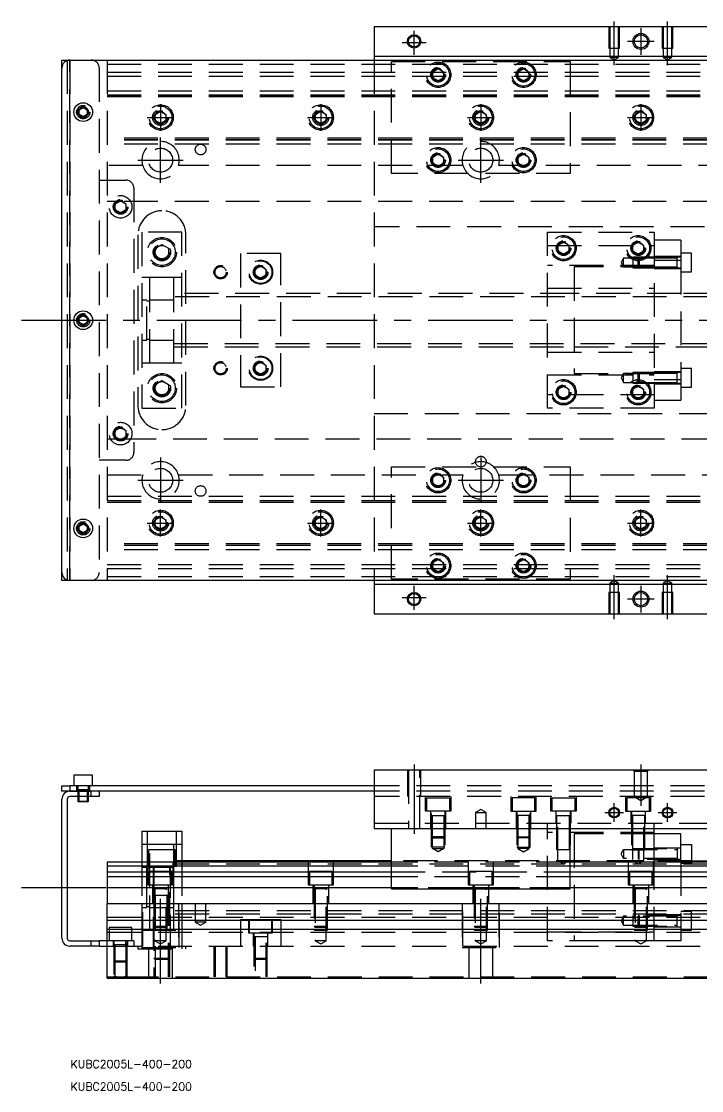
# Model space of a CAD drawing. Extents: x -15 to 642, y -289 to 112.
# Drawn here: x -15.2 to 239.7, y -288.7 to 112 of the extents above; entities that cross this region are included whole.
import ezdxf

# ---------------------------------------------------------------- set-up
doc = ezdxf.new("R2010")
doc.units = 0
doc.linetypes.add('CENTER', pattern=[50.8, 31.75, -6.35, 6.35, -6.35])
doc.linetypes.add('DASHED', pattern=[19.05, 12.7, -6.35])
doc.layers.get('0').update_dxf_attribs({"linetype": 'CONTINUOUS'})
doc.layers.add('CENTER', color=1, linetype='CENTER')
doc.styles.get("Standard").update_dxf_attribs({"font": 'txt.shx', "height": 3, "bigfont": 'bigfont.shx'})

# ---------------------------------------------------------------- blocks, each defined once
blk = doc.blocks.new('*U2')
at = {"color": 7, "linetype": 'CONTINUOUS'}
blk.add_text('KUBC2005L-400-200', height=3, dxfattribs=at).set_placement((3.26, -280.26))
blk = doc.blocks.new('*U3')
at = {"color": 7, "linetype": 'CONTINUOUS'}
blk.add_text('KUBC2005L-400-200', height=3, dxfattribs=at).set_placement((3.26, -288.73))

msp = doc.modelspace()

# ---------------------------------------------------------------- linework, layer by layer
at = {"color": 7, "linetype": 'CONTINUOUS'}
for p, q in [((317, 110), (117, 110)), ((117, 110), (117, 99)), ((0, 94.5), (0, 97.5)), ((0, 97.5), (3, 97.5)), ((3, 97.5), (431, 97.5)), ((117, 99), (317, 99)), ((117, 99), (117, 97.5)), ((0, -94.5), (0, 94.5)), ((6.5, 78.866026), (8, 79.73205)), ((6.5, 77.133974), (6.5, 78.866026)), ((8, 76.26795), (6.5, 77.133974)), ((8, 79.73205), (9.5, 78.866026)), ((9.5, 77.133974), (8, 76.26795)), ((9.5, 78.866026), (9.5, 77.133974)), ((6.5, 0.866026), (8, 1.73205)), ((6.5, -0.866026), (6.5, 0.866026)), ((8, 1.73205), (9.5, 0.866026)), ((9.5, 0.866026), (9.5, -0.866026)), ((8, -1.73205), (6.5, -0.866026)), ((9.5, -0.866026), (8, -1.73205)), ((6.5, -77.133974), (8, -76.26795)), ((6.5, -78.866026), (6.5, -77.133974)), ((8, -79.73205), (6.5, -78.866026)), ((8, -76.26795), (9.5, -77.133974)), ((9.5, -78.866026), (8, -79.73205)), ((9.5, -77.133974), (9.5, -78.866026)), ((0, -97.5), (0, -94.5)), ((3, -97.5), (0, -97.5)), ((431, -97.5), (3, -97.5)), ((117, -97.5), (117, -99)), ((317, -99), (117, -99)), ((117, -99), (117, -110)), ((117, -110), (317, -110)), ((11.5, -170.55), (4.5, -170.55)), ((4.5, -170.55), (4.5, -174.55)), ((11.5, -174.55), (11.5, -170.55)), ((117, -168.55), (117, -190.55)), ((117, -168.55), (317, -168.55)), ((0, -176.55), (0, -174.55)), ((0, -174.55), (3, -174.55)), ((3, -174.55), (3, -176.55)), ((117, -174.55), (3, -174.55)), ((3, -176.55), (0, -176.55)), ((0, -231.55), (0, -179.55)), ((2, -179.55), (2, -231.55)), ((11, -176.55), (3, -176.55)), ((3, -176.55), (11, -176.55)), ((11, -178.55), (3, -178.55)), ((6, -178.55), (6, -180.2)), ((6, -180.2), (10, -180.2)), ((6, -180.2), (6.35, -180.55)), ((6.35, -178.55), (6.35, -180.55)), ((9.65, -180.55), (9.65, -178.55)), ((9.65, -180.55), (10, -180.2)), ((10, -180.2), (10, -178.55)), ((117, -176.55), (11, -176.55)), ((11, -178.55), (11, -176.55)), ((14, -178.55), (11, -178.55)), ((14, -176.55), (14, -178.55)), ((9.65, -180.55), (6.35, -180.55)), ((30, -191.55), (45, -191.55)), ((30, -191.55), (30, -203.05)), ((45, -191.55), (45, -203.05)), ((117, -190.55), (317, -190.55)), ((123.5, -213.05), (123.5, -190.55)), ((190.5, -213.05), (190.5, -190.55)), ((222, -203.05), (222, -190.55)), ((232, -192.55), (222, -192.55)), ((222, -203.05), (222, -192.55)), ((232, -203.05), (232, -192.55)), ((232, -196.55), (236, -196.55)), ((236, -196.55), (236, -203.05)), ((123.5, -203.05), (17, -203.05)), ((17, -203.05), (17, -204.589608)), ((123.5, -202.55), (45, -202.55)), ((243.5, -203.05), (190.5, -203.05)), ((236, -202.55), (243.5, -202.55)), ((123.5, -204.589608), (17, -204.589608)), ((17, -204.589608), (17, -206.710392)), ((17, -206.710392), (123.5, -206.710392)), ((17, -206.710392), (17, -208.620532)), ((243.5, -204.589608), (190.5, -204.589608)), ((190.5, -206.710392), (243.5, -206.710392)), ((123.5, -208.620532), (17, -208.620532)), ((17, -208.620532), (17, -212.731934)), ((243.5, -208.620532), (190.5, -208.620532)), ((17, -212.731934), (17, -218.55)), ((123.5, -212.731934), (17, -212.731934)), ((123.5, -213.05), (190.5, -213.05)), ((243.5, -212.731934), (190.5, -212.731934)), ((17, -224.85), (17, -218.55)), ((17, -218.55), (417, -218.55)), ((17, -224.85), (417, -224.85)), ((17, -228.25), (17, -224.85)), ((17, -246.55), (17, -228.25)), ((17, -228.25), (417, -228.25)), ((3, -232.55), (11, -232.55)), ((11, -234.55), (3, -234.55)), ((11, -234.55), (11, -232.55)), ((11, -232.55), (14, -232.55)), ((14, -234.55), (11, -234.55)), ((14, -232.55), (14, -234.55)), ((17, -232.55), (14, -232.55)), ((14, -234.55), (17, -234.55)), ((17, -246.55), (417, -246.55))]:
    msp.add_line(p, q, dxfattribs=at)
at = {"color": 3, "linetype": 'DASHED'}
for p, q in [((205.000006, 110), (205.000006, 102)), ((205.35, 110), (205.35, 102)), ((208.65, 102), (208.65, 110)), ((208.999994, 102), (208.999994, 110)), ((225.000006, 110), (225.000006, 102)), ((225.35, 110), (225.35, 102)), ((228.65, 102), (228.65, 110)), ((228.999994, 102), (228.999994, 110)), ((205.000006, 102), (208.999994, 102)), ((205.35, 102), (205.35, 98.5)), ((208.65, 98.5), (208.65, 102)), ((225.000006, 102), (228.999994, 102)), ((225.35, 102), (225.35, 98.5)), ((228.65, 98.5), (228.65, 102)), ((2, 97.5), (2, -97.5)), ((3, 97.5), (3, -97.5)), ((3, -97.5), (3, 97.5)), ((3, -97.5), (3, 97.5)), ((3, 97.5), (3, -97.5)), ((17, 97.5), (17, -97.5)), ((117, 97.5), (117, -97.5)), ((123.5, 97), (190.5, 97)), ((123.5, 55), (123.5, 97)), ((190.5, 97), (190.5, 55)), ((208.65, 98.5), (205.35, 98.5)), ((205.35, 98.5), (207, 97.547372)), ((207, 97.547372), (208.65, 98.5)), ((228.65, 98.5), (225.35, 98.5)), ((225.35, 98.5), (227, 97.547372)), ((227, 97.547372), (228.65, 98.5)), ((14, 94.5), (14, -94.5)), ((17, 96), (417, 96)), ((17, 93), (417, 93)), ((139, 93.1547), (141, 94.309402)), ((139, 90.8453), (139, 93.1547)), ((141, 94.309402), (143, 93.1547)), ((143, 93.1547), (143, 90.8453)), ((143.483582, 92.286038), (143.5, 92)), ((171, 93.1547), (173, 94.309402)), ((171, 90.8453), (171, 93.1547)), ((173, 94.309402), (175, 93.1547)), ((175, 93.1547), (175, 90.8453)), ((175.483582, 92.286038), (175.5, 92)), ((17, 91.5), (417, 91.5)), ((141, 89.690598), (139, 90.8453)), ((143, 90.8453), (141, 89.690598)), ((173, 89.690598), (171, 90.8453)), ((175, 90.8453), (173, 89.690598)), ((17, 86), (417, 86)), ((17, 84.460392), (417, 84.460392)), ((17, 84.403994), (417, 84.403994)), ((17, 83.8), (417, 83.8)), ((9.973226, 78.326156), (10, 78)), ((34.5, 76), (34.534018, 76.411016)), ((35, 77.1547), (37, 78.309402)), ((35, 74.8453), (35, 77.1547)), ((37, 78.309402), (39, 77.1547)), ((39, 77.1547), (39, 74.8453)), ((94.5, 76), (94.534018, 76.411016)), ((95, 77.1547), (97, 78.309402)), ((95, 74.8453), (95, 77.1547)), ((97, 78.309402), (99, 77.1547)), ((99, 77.1547), (99, 74.8453)), ((155, 77.1547), (157, 78.309402)), ((155, 74.8453), (155, 77.1547)), ((157, 78.309402), (159, 77.1547)), ((159, 77.1547), (159, 74.8453)), ((159.483582, 76.286038), (159.5, 76)), ((214.5, 76), (214.534018, 76.411016)), ((215, 77.1547), (217, 78.309402)), ((215, 74.8453), (215, 77.1547)), ((217, 78.309402), (219, 77.1547)), ((219, 77.1547), (219, 74.8453)), ((37, 73.690598), (35, 74.8453)), ((39, 74.8453), (37, 73.690598)), ((97, 73.690598), (95, 74.8453)), ((99, 74.8453), (97, 73.690598)), ((157, 73.690598), (155, 74.8453)), ((159, 74.8453), (157, 73.690598)), ((217, 73.690598), (215, 74.8453)), ((219, 74.8453), (217, 73.690598)), ((417, 68.2), (17, 68.2)), ((417, 67.596006), (17, 67.596006)), ((417, 67.539608), (17, 67.539608)), ((417, 66), (17, 66)), ((139, 61.1547), (141, 62.309402)), ((139, 58.8453), (139, 61.1547)), ((141, 62.309402), (143, 61.1547)), ((143, 61.1547), (143, 58.8453)), ((143.483582, 60.286038), (143.5, 60)), ((171, 61.1547), (173, 62.309402)), ((171, 58.8453), (171, 61.1547)), ((173, 62.309402), (175, 61.1547)), ((175, 61.1547), (175, 58.8453)), ((175.483582, 60.286038), (175.5, 60)), ((30.291796, 58), (17, 58)), ((150.291796, 58), (43.708204, 58)), ((141, 57.690598), (139, 58.8453)), ((143, 58.8453), (141, 57.690598)), ((270.291796, 58), (163.708204, 58)), ((173, 57.690598), (171, 58.8453)), ((175, 58.8453), (173, 57.690598)), ((14, 52.5), (24, 52.5)), ((190.5, 55), (123.5, 55)), ((27, 49.5), (27, -49.5)), ((21.359688, 44.5), (17, 44.5)), ((20, 43.6547), (22, 44.809402)), ((22, 44.809402), (24, 43.6547)), ((417, 44.5), (22.640312, 44.5)), ((19.5, 42.5), (19.534018, 42.911016)), ((20, 41.3453), (20, 43.6547)), ((22, 40.190598), (20, 41.3453)), ((24, 41.3453), (22, 40.190598)), ((24, 43.6547), (24, 41.3453)), ((45, 33), (30, 33)), ((30, 33), (30, -33)), ((45, -33), (45, 33)), ((317, 35), (117, 35)), ((182, 33), (222, 33)), ((182, -33), (182, 33)), ((222, 33), (222, -33)), ((28.5, 32), (28.5, -32)), ((35, 26.943376), (37.5, 28.386752)), ((37.5, 28.386752), (40, 26.943376)), ((46.5, -32), (46.5, 32)), ((186, 28.1547), (188, 29.309402)), ((186, 25.8453), (186, 28.1547)), ((188, 29.309402), (190, 28.1547)), ((190, 28.1547), (190, 25.8453)), ((214, 28.1547), (216, 29.309402)), ((214, 25.8453), (214, 28.1547)), ((216, 29.309402), (218, 28.1547)), ((218, 28.1547), (218, 25.8453)), ((232, 30), (222, 30)), ((232, 30), (232, 22.36068)), ((34.5, 25.5), (34.520026, 25.846056)), ((35, 24.056624), (35, 26.943376)), ((37.5, 22.613248), (35, 24.056624)), ((40, 24.056624), (37.5, 22.613248)), ((40, 26.943376), (40, 24.056624)), ((67, 25), (67, -25)), ((82, 25), (67, 25)), ((82, -25), (82, 25)), ((182, 28), (222, 28)), ((188, 24.690598), (186, 25.8453)), ((190, 25.8453), (188, 24.690598)), ((190.483582, 27.286038), (190.5, 27)), ((216, 24.690598), (214, 25.8453)), ((218, 25.8453), (216, 24.690598)), ((218.483582, 27.286038), (218.5, 27)), ((236, 25.150636), (232, 25.150636)), ((236, 18.150636), (236, 25.150636)), ((72.5, 19.1547), (74.5, 20.309402)), ((74.5, 20.309402), (76.5, 19.1547)), ((222, 20.5), (182, 20.5)), ((210.5, 23.300636), (209.547372, 21.650636)), ((209.547372, 21.650636), (210.5, 20.000636)), ((210.5, 20.000636), (210.5, 23.300636)), ((214, 23.300636), (210.5, 23.300636)), ((214, 23.65063), (214, 19.65064)), ((216.35, 23.65063), (214, 23.65063)), ((216, 23.300636), (214, 23.300636)), ((216.35, 23.650636), (216, 23.300636)), ((216, 20.000636), (216, 23.300636)), ((222, 23.300636), (216, 23.300636)), ((222, 23.300636), (216, 23.300636)), ((216.35, 23.650636), (216.35, 19.650636)), ((222, 23.650632), (216.35, 23.650636)), ((222, 23.65063), (216.35, 23.65063)), ((232, 23.900636), (222, 23.900636)), ((230.605, 23.650636), (222, 23.650632)), ((230.6, 23.300636), (222, 23.300636)), ((232, 22.36068), (222, 22.36068)), ((232, 23.650636), (230.595, 23.650636)), ((230.6, 19.65063), (230.6, 23.65064)), ((230.6, 23.300636), (230.6, 23.65064)), ((230.6, 23.434174), (230.6, 23.650636)), ((230.6, 23.650636), (230.6, 23.433968)), ((232, 22.36068), (232, -22.36068)), ((72.5, 16.8453), (72.5, 19.1547)), ((74.5, 15.690598), (72.5, 16.8453)), ((76.5, 16.8453), (74.5, 15.690598)), ((76.5, 19.1547), (76.5, 16.8453)), ((76.983582, 18.286038), (77, 18)), ((192, 20), (192, -20)), ((222, 20), (192, 20)), ((210.5, 20.000636), (214, 20.000636)), ((214, 20.000636), (216, 20.000636)), ((214, 19.65064), (216.35, 19.65064)), ((216, 20.000636), (222, 20.000636)), ((216, 20.000636), (216.35, 19.650636)), ((216, 20.000636), (222, 20.000636)), ((216.35, 19.65064), (222, 19.65064)), ((216.35, 19.650636), (222, 19.650638)), ((222, 20.000636), (230.6, 20.000636)), ((222, 19.650638), (230.605, 19.650636)), ((222, 19.400636), (232, 19.400636)), ((230.595, 19.650636), (232, 19.650636)), ((230.6, 19.65063), (230.6, 20.000636)), ((230.6, 19.867344), (230.6, 19.650636)), ((230.6, 19.650636), (230.6, 19.867096)), ((232, 18.150636), (236, 18.150636)), ((33, 16), (30, 16)), ((33, -16), (33, 16)), ((42, 16), (33, 16)), ((42, 16), (33, 16)), ((42, -16), (42, 16)), ((45, 16), (42, 16)), ((192, 10), (42, 10)), ((360, 8.75), (42, 8.75)), ((182, 12), (222, 12)), ((232, 10), (192, 10)), ((232, 10), (192, 10)), ((232, 9.999994), (192, 9.999994)), ((360.005, 10), (232, 10)), ((31.85, 7.5), (30, 7.5)), ((31.85, -7.5), (31.85, 7.5)), ((33, 7.15), (31.85, 7.15)), ((42, 7.5), (33, 7.5)), ((42, 7.5), (33, 7.5)), ((6, 0), (6.023172, 0.30356)), ((30, -7.5), (31.85, -7.5)), ((31.85, -7.15), (33, -7.15)), ((33, -7.5), (42, -7.5)), ((33, -7.5), (42, -7.5)), ((42, -8.75), (360, -8.75)), ((42, -10), (192, -10)), ((182, -12), (222, -12)), ((192, -9.999994), (232, -9.999994)), ((192, -10), (232, -10)), ((192, -10), (232, -10)), ((232, -10), (360.005, -10)), ((30, -16), (33, -16)), ((33, -16), (42, -16)), ((33, -16), (42, -16)), ((42, -16), (45, -16)), ((72.5, -16.8453), (74.5, -15.690598)), ((74.5, -15.690598), (76.5, -16.8453)), ((72, -18), (72.012884, -17.746512)), ((72.5, -19.1547), (72.5, -16.8453)), ((74.5, -20.309402), (72.5, -19.1547)), ((76.5, -19.1547), (74.5, -20.309402)), ((76.5, -16.8453), (76.5, -19.1547)), ((192, -20), (222, -20)), ((210.5, -20.000636), (209.547372, -21.650636)), ((210.5, -23.300636), (210.5, -20.000636)), ((214, -20.000636), (210.5, -20.000636)), ((214, -19.65064), (214, -23.65063)), ((216.35, -19.65064), (214, -19.65064)), ((216, -20.000636), (214, -20.000636)), ((216.35, -19.650636), (216, -20.000636)), ((216, -23.300636), (216, -20.000636)), ((222, -20.000636), (216, -20.000636)), ((222, -20.000636), (216, -20.000636)), ((216.35, -19.650636), (216.35, -23.650636)), ((222, -19.650638), (216.35, -19.650636)), ((222, -19.65064), (216.35, -19.65064)), ((232, -19.400636), (222, -19.400636)), ((230.605, -19.650636), (222, -19.650638)), ((230.6, -20.000636), (222, -20.000636)), ((232, -19.650636), (230.595, -19.650636)), ((230.6, -23.65064), (230.6, -19.65063)), ((230.6, -20.000636), (230.6, -19.65063)), ((230.6, -19.867096), (230.6, -19.650636)), ((230.6, -19.650636), (230.6, -19.867302)), ((236, -18.150636), (232, -18.150636)), ((236, -25.150636), (236, -18.150636)), ((35, -24.056624), (37.5, -22.613248)), ((37.5, -22.613248), (40, -24.056624)), ((182, -20.5), (222, -20.5)), ((209.547372, -21.650636), (210.5, -23.300636)), ((210.5, -23.300636), (214, -23.300636)), ((214, -23.300636), (216, -23.300636)), ((214, -23.65063), (216.35, -23.65063)), ((216, -23.300636), (222, -23.300636)), ((216, -23.300636), (216.35, -23.650636)), ((216, -23.300636), (222, -23.300636)), ((216.35, -23.65063), (222, -23.65063)), ((216.35, -23.650636), (222, -23.650632)), ((232, -22.36068), (222, -22.36068)), ((222, -23.300636), (230.6, -23.300636)), ((222, -23.650632), (230.605, -23.650636)), ((222, -23.900636), (232, -23.900636)), ((230.595, -23.650636), (232, -23.650636)), ((230.6, -23.65064), (230.6, -23.300636)), ((230.6, -23.433926), (230.6, -23.650636)), ((230.6, -23.650636), (230.6, -23.434174)), ((232, -22.36068), (232, -30)), ((34.5, -25.5), (34.520026, -25.153944)), ((35, -26.943376), (35, -24.056624)), ((37.5, -28.386752), (35, -26.943376)), ((40, -26.943376), (37.5, -28.386752)), ((40, -24.056624), (40, -26.943376)), ((67, -25), (82, -25)), ((222, -28), (182, -28)), ((185.5, -27), (185.518502, -26.696412)), ((186, -25.8453), (188, -24.690598)), ((186, -28.1547), (186, -25.8453)), ((188, -24.690598), (190, -25.8453)), ((190, -25.8453), (190, -28.1547)), ((214, -25.8453), (216, -24.690598)), ((214, -28.1547), (214, -25.8453)), ((216, -24.690598), (218, -25.8453)), ((218, -25.8453), (218, -28.1547)), ((218.483582, -26.713962), (218.5, -27)), ((232, -25.150636), (236, -25.150636)), ((188, -29.309402), (186, -28.1547)), ((190, -28.1547), (188, -29.309402)), ((216, -29.309402), (214, -28.1547)), ((218, -28.1547), (216, -29.309402)), ((222, -30), (232, -30)), ((30, -33), (45, -33)), ((117, -35), (317, -35)), ((222, -33), (182, -33)), ((19.5, -42.5), (19.534018, -42.088984)), ((20, -41.3453), (22, -40.190598)), ((20, -43.6547), (20, -41.3453)), ((22, -44.809402), (20, -43.6547)), ((22, -40.190598), (24, -41.3453)), ((24, -43.6547), (22, -44.809402)), ((24, -41.3453), (24, -43.6547)), ((17, -44.5), (21.359688, -44.5)), ((22.640312, -44.5), (417, -44.5)), ((24, -52.5), (14, -52.5)), ((123.5, -55), (190.5, -55)), ((123.5, -97), (123.5, -55)), ((190.5, -55), (190.5, -97)), ((17, -58), (30.291796, -58)), ((43.708204, -58), (150.291796, -58)), ((138.5, -60), (138.512884, -59.746512)), ((139, -58.8453), (141, -57.690598)), ((139, -61.1547), (139, -58.8453)), ((141, -57.690598), (143, -58.8453)), ((143, -58.8453), (143, -61.1547)), ((163.708204, -58), (270.291796, -58)), ((171, -58.8453), (173, -57.690598)), ((171, -61.1547), (171, -58.8453)), ((173, -57.690598), (175, -58.8453)), ((175, -58.8453), (175, -61.1547)), ((175.483582, -59.713962), (175.5, -60)), ((141, -62.309402), (139, -61.1547)), ((143, -61.1547), (141, -62.309402)), ((173, -62.309402), (171, -61.1547)), ((175, -61.1547), (173, -62.309402)), ((17, -66), (417, -66)), ((17, -67.539608), (417, -67.539608)), ((17, -67.596006), (417, -67.596006)), ((17, -68.2), (417, -68.2)), ((35, -74.8453), (37, -73.690598)), ((35, -77.1547), (35, -74.8453)), ((37, -73.690598), (39, -74.8453)), ((39, -74.8453), (39, -77.1547)), ((39.483582, -75.713962), (39.5, -76)), ((95, -74.8453), (97, -73.690598)), ((95, -77.1547), (95, -74.8453)), ((97, -73.690598), (99, -74.8453)), ((99, -74.8453), (99, -77.1547)), ((99.483582, -75.713962), (99.5, -76)), ((154.5, -76), (154.534018, -75.588984)), ((155, -74.8453), (157, -73.690598)), ((155, -77.1547), (155, -74.8453)), ((157, -73.690598), (159, -74.8453)), ((159, -74.8453), (159, -77.1547)), ((214.5, -76), (214.534018, -75.588984)), ((215, -74.8453), (217, -73.690598)), ((215, -77.1547), (215, -74.8453)), ((217, -73.690598), (219, -74.8453)), ((219, -74.8453), (219, -77.1547)), ((6, -78), (6.030168, -77.653934)), ((37, -78.309402), (35, -77.1547)), ((39, -77.1547), (37, -78.309402)), ((97, -78.309402), (95, -77.1547)), ((99, -77.1547), (97, -78.309402)), ((157, -78.309402), (155, -77.1547)), ((159, -77.1547), (157, -78.309402)), ((217, -78.309402), (215, -77.1547)), ((219, -77.1547), (217, -78.309402)), ((417, -83.8), (17, -83.8)), ((417, -84.403994), (17, -84.403994)), ((417, -84.460392), (17, -84.460392)), ((417, -86), (17, -86)), ((17, -91.5), (417, -91.5)), ((138.5, -92), (138.512884, -91.746512)), ((139, -90.8453), (141, -89.690598)), ((139, -93.1547), (139, -90.8453)), ((141, -89.690598), (143, -90.8453)), ((143, -90.8453), (143, -93.1547)), ((171, -90.8453), (173, -89.690598)), ((171, -93.1547), (171, -90.8453)), ((173, -89.690598), (175, -90.8453)), ((175, -90.8453), (175, -93.1547)), ((175.483582, -91.713962), (175.5, -92)), ((17, -93), (417, -93)), ((17, -96), (417, -96)), ((141, -94.309402), (139, -93.1547)), ((143, -93.1547), (141, -94.309402)), ((173, -94.309402), (171, -93.1547)), ((175, -93.1547), (173, -94.309402)), ((190.5, -97), (123.5, -97)), ((207, -97.547372), (205.35, -98.5)), ((205.35, -98.5), (208.65, -98.5)), ((205.35, -98.5), (205.35, -102)), ((208.65, -98.5), (207, -97.547372)), ((208.65, -102), (208.65, -98.5)), ((227, -97.547372), (225.35, -98.5)), ((225.35, -98.5), (228.65, -98.5)), ((225.35, -98.5), (225.35, -102)), ((228.65, -98.5), (227, -97.547372)), ((228.65, -102), (228.65, -98.5)), ((208.999994, -102), (205.000006, -102)), ((205.000006, -102), (205.000006, -110)), ((205.35, -102), (205.35, -110)), ((208.65, -110), (208.65, -102)), ((208.999994, -110), (208.999994, -102)), ((228.999994, -102), (225.000006, -102)), ((225.000006, -102), (225.000006, -110)), ((225.35, -102), (225.35, -110)), ((228.65, -110), (228.65, -102)), ((228.999994, -110), (228.999994, -102)), ((129.500006, -168.55), (129.500006, -178.55)), ((129.9, -168.55), (129.9, -190.55)), ((134.1, -190.55), (134.1, -168.55)), ((134.499994, -178.55), (134.499994, -168.55)), ((214.5, -169.05), (214, -168.55)), ((214.5, -169.05), (214.5, -178.55)), ((214.5, -169.05), (219.5, -169.05)), ((219.5, -169.05), (220, -168.55)), ((219.5, -178.55), (219.5, -169.05)), ((5.5, -174.55), (5.5, -176.55)), ((10.000006, -175.95), (5.999994, -175.95)), ((6, -174.55), (6, -178.55)), ((6.35, -175.95), (6.35, -178.55)), ((9.65, -178.55), (9.65, -175.95)), ((10, -178.55), (10, -174.55)), ((10.5, -176.55), (10.5, -174.55)), ((317, -174.55), (117, -174.55)), ((317, -176.55), (117, -176.55)), ((317, -178.55), (117, -178.55)), ((136.25, -184.05), (136.25, -178.55)), ((136.75, -179.05), (145.25, -179.05)), ((136.75, -184.05), (136.75, -179.05)), ((145.25, -179.05), (145.25, -184.05)), ((145.75, -178.55), (145.75, -184.05)), ((168.25, -178.55), (168.25, -184.05)), ((177.25, -179.05), (168.75, -179.05)), ((168.75, -179.05), (168.75, -184.05)), ((177.25, -184.05), (177.25, -179.05)), ((177.75, -184.05), (177.75, -178.55)), ((183.25, -184.05), (183.25, -178.55)), ((183.75, -179.05), (192.25, -179.05)), ((183.75, -184.05), (183.75, -179.05)), ((192.25, -179.05), (192.25, -184.05)), ((192.75, -178.55), (192.75, -184.05)), ((211.25, -178.55), (211.25, -184.05)), ((220.25, -179.05), (211.75, -179.05)), ((211.75, -179.05), (211.75, -184.05)), ((219.5, -178.55), (214.5, -178.55)), ((214.5, -178.55), (217, -179.993376)), ((217, -179.993376), (219.5, -178.55)), ((220.25, -184.05), (220.25, -179.05)), ((220.75, -184.05), (220.75, -178.55)), ((145.75, -184.05), (136.25, -184.05)), ((138.25, -190.55), (138.25, -184.05)), ((138.500006, -197.55), (138.499992, -184.05)), ((143.500008, -184.05), (143.499994, -197.55)), ((143.75, -184.05), (143.75, -190.55)), ((157, -183.3953), (155, -184.55)), ((159, -184.55), (157, -183.3953)), ((168.25, -184.05), (177.75, -184.05)), ((170.25, -184.05), (170.25, -190.55)), ((170.499992, -184.05), (170.500006, -197.55)), ((175.499994, -197.55), (175.500008, -184.05)), ((175.75, -190.55), (175.75, -184.05)), ((192.75, -184.05), (183.25, -184.05)), ((185.25, -188.55), (185.25, -184.05)), ((185.500006, -198.55), (185.499994, -184.05)), ((190.500006, -184.05), (190.499994, -198.55)), ((190.75, -184.05), (190.75, -188.55)), ((211.25, -184.05), (220.75, -184.05)), ((213.25, -184.05), (213.25, -188.55)), ((213.499994, -184.05), (213.500006, -198.55)), ((218.499994, -198.55), (218.500006, -184.05)), ((218.75, -188.55), (218.75, -184.05)), ((138.499994, -185.65), (143.500006, -185.65)), ((138.9, -198.05), (138.9, -185.65)), ((143.1, -185.65), (143.1, -198.05)), ((155, -184.55), (157, -184.55)), ((155, -184.55), (155, -190.55)), ((157, -184.55), (159, -184.55)), ((159, -190.55), (159, -184.55)), ((175.500006, -185.65), (170.499994, -185.65)), ((170.9, -185.65), (170.9, -198.05)), ((175.1, -198.05), (175.1, -185.65)), ((185.499995, -185.65), (190.500005, -185.65)), ((185.9, -202.55), (185.9, -185.65)), ((190.1, -185.65), (190.1, -202.55)), ((218.500005, -185.65), (213.499995, -185.65)), ((213.9, -185.65), (213.9, -202.55)), ((218.1, -202.55), (218.1, -185.65)), ((32, -191.55), (32, -204.55)), ((43, -204.55), (43, -191.55)), ((117, -188.55), (317, -188.55)), ((182, -190.55), (182, -188.55)), ((182, -232.55), (182, -190.55)), ((222, -192.05), (182, -192.05)), ((222, -190.55), (222, -188.55)), ((143.5, -193.65), (138.5, -193.65)), ((138.9, -194.05), (138.5, -193.65)), ((138.9, -194.05), (143.1, -194.05)), ((143.5, -193.65), (143.1, -194.05)), ((170.5, -193.65), (175.5, -193.65)), ((170.5, -193.65), (170.9, -194.05)), ((175.1, -194.05), (170.9, -194.05)), ((175.1, -194.05), (175.5, -193.65)), ((192, -192.55), (192, -232.55)), ((222, -192.55), (192, -192.55)), ((33, -196.55), (30, -196.55)), ((42.5, -198.55), (32.5, -198.55)), ((32.5, -198.55), (32.5, -204.55)), ((33, -212.55), (33, -196.55)), ((42, -196.55), (33, -196.55)), ((42, -198.55), (42, -196.55)), ((45, -196.55), (42, -196.55)), ((42, -203.05), (42, -198.55)), ((42.5, -203.05), (42.5, -198.55)), ((143.499994, -197.55), (138.500006, -197.55)), ((138.9, -198.05), (143.1, -198.05)), ((141, -199.262436), (138.9, -198.05)), ((143.1, -198.05), (141, -199.262436)), ((170.500006, -197.55), (175.499994, -197.55)), ((175.1, -198.05), (170.9, -198.05)), ((170.9, -198.05), (173, -199.262436)), ((173, -199.262436), (175.1, -198.05)), ((190.499994, -198.55), (185.500006, -198.55)), ((209.547372, -200.05), (210.5, -198.4)), ((210.5, -201.7), (209.547372, -200.05)), ((210.5, -198.4), (210.5, -201.7)), ((210.5, -198.4), (230.6, -198.4)), ((213.500006, -198.55), (218.499994, -198.55)), ((214, -200.25), (214, -198.050006)), ((214, -198.050006), (232, -198.050006)), ((214, -202.049994), (214, -200.25)), ((216, -198.4), (216.35, -198.05)), ((216, -198.4), (216, -200.25)), ((216, -200.25), (216, -201.7)), ((216.35, -200.25), (216.35, -198.05)), ((216.35, -202.05), (216.35, -200.25)), ((222, -197.8), (232, -197.8)), ((230.6, -198.049994), (230.6, -202.050006)), ((30, -203.05), (30, -218.55)), ((32.25, -203.05), (32.25, -211.55)), ((41.75, -211.55), (41.75, -203.05)), ((45, -202.55), (42, -202.55)), ((42, -204.589608), (42, -203.05)), ((360, -203.8), (42, -203.8)), ((42.5, -204.55), (42.5, -203.05)), ((45, -203.05), (45, -218.55)), ((92.25, -203.05), (92.25, -211.55)), ((101.75, -211.55), (101.75, -203.05)), ((236, -202.55), (123.5, -202.55)), ((190.5, -203.05), (123.5, -203.05)), ((152.25, -203.05), (152.25, -211.55)), ((161.75, -211.55), (161.75, -203.05)), ((185.9, -202.55), (190.1, -202.55)), ((188, -203.762436), (185.9, -202.55)), ((190.1, -202.55), (188, -203.762436)), ((230.6, -201.7), (210.5, -201.7)), ((212.25, -203.05), (212.25, -211.55)), ((218.1, -202.55), (213.9, -202.55)), ((213.9, -202.55), (216, -203.762436)), ((232, -202.049994), (214, -202.049994)), ((216.35, -202.05), (216, -201.7)), ((216, -203.762436), (218.1, -202.55)), ((221.75, -211.55), (221.75, -203.05)), ((232, -202.3), (222, -202.3)), ((222, -232.55), (222, -203.05)), ((222, -232.55), (222, -203.05)), ((232, -203.05), (232, -232.55)), ((236, -203.55), (232, -203.55)), ((236, -203.05), (236, -203.55)), ((31.85, -205.05), (30, -205.05)), ((31.85, -212.55), (31.85, -205.05)), ((33, -205.4), (31.85, -205.4)), ((32, -204.55), (43, -204.55)), ((41.25, -206.55), (32.75, -206.55)), ((32.75, -206.55), (32.75, -211.55)), ((40.5, -205.05), (33, -205.05)), ((34.25, -204.55), (34.25, -235.55)), ((34.500006, -204.55), (34.500006, -246.05)), ((40.499994, -246.05), (40.499994, -204.55)), ((42, -205.05), (40.5, -205.05)), ((40.75, -235.55), (40.75, -204.55)), ((41.25, -211.55), (41.25, -206.55)), ((42, -212.55), (42, -204.589608)), ((101.25, -206.55), (92.75, -206.55)), ((92.75, -206.55), (92.75, -211.55)), ((101.25, -211.55), (101.25, -206.55)), ((190.5, -204.589608), (123.5, -204.589608)), ((123.5, -206.710392), (190.5, -206.710392)), ((161.25, -206.55), (152.75, -206.55)), ((152.75, -206.55), (152.75, -211.55)), ((161.25, -211.55), (161.25, -206.55)), ((221.25, -206.55), (212.75, -206.55)), ((212.75, -206.55), (212.75, -211.55)), ((221.25, -211.55), (221.25, -206.55)), ((32.25, -211.55), (41.75, -211.55)), ((34, -211.55), (34, -218.55)), ((34, -211.55), (34, -218.55)), ((34.500006, -211.55), (34.500006, -228.55)), ((39.499994, -228.55), (39.499994, -211.55)), ((40, -218.55), (40, -211.55)), ((92.25, -211.55), (101.75, -211.55)), ((94, -211.55), (94, -218.55)), ((94.500006, -211.55), (94.500006, -228.55)), ((99.499994, -228.55), (99.499994, -211.55)), ((100, -218.55), (100, -211.55)), ((190.5, -208.620532), (123.5, -208.620532)), ((152.25, -211.55), (161.75, -211.55)), ((154, -211.55), (154, -218.55)), ((154.500006, -211.55), (154.500006, -228.55)), ((159.499994, -228.55), (159.499994, -211.55)), ((160, -218.55), (160, -211.55)), ((212.25, -211.55), (221.75, -211.55)), ((214, -211.55), (214, -218.55)), ((214.500006, -211.55), (214.500006, -228.55)), ((219.499994, -228.55), (219.499994, -211.55)), ((220, -218.55), (220, -211.55)), ((31.85, -220.05), (31.85, -212.55)), ((33, -228.25), (33, -212.55)), ((39.500006, -213.15), (34.499994, -213.15)), ((40.500006, -215.55), (34.499994, -215.55)), ((34.9, -213.15), (34.9, -232.55)), ((35, -215.55), (35, -246.05)), ((39.1, -232.55), (39.1, -213.15)), ((40, -246.05), (40, -215.55)), ((42, -218.55), (42, -212.55)), ((99.500006, -213.15), (94.499994, -213.15)), ((94.9, -213.15), (94.9, -232.55)), ((99.1, -232.55), (99.1, -213.15)), ((190.5, -212.731934), (123.5, -212.731934)), ((159.500006, -213.15), (154.499994, -213.15)), ((154.9, -213.15), (154.9, -232.55)), ((159.1, -232.55), (159.1, -213.15)), ((219.500006, -213.15), (214.499994, -213.15)), ((214.9, -213.15), (214.9, -232.55)), ((219.1, -232.55), (219.1, -213.15)), ((30, -218.55), (30, -224.85)), ((30, -218.55), (30, -235.05)), ((30, -220.05), (31.85, -220.05)), ((30.291796, -234.55), (30.291796, -218.55)), ((31.85, -219.7), (33, -219.7)), ((33, -220.05), (40.5, -220.05)), ((40.5, -220.05), (42, -220.05)), ((42, -224.85), (42, -218.55)), ((43.708204, -218.55), (43.708204, -234.55)), ((44, -235.05), (44, -218.55)), ((45, -218.55), (45, -224.85)), ((50, -218.55), (50, -225.55)), ((54, -225.55), (54, -218.55)), ((150, -218.55), (150, -235.05)), ((150.291796, -234.55), (150.291796, -218.55)), ((163.708204, -218.55), (163.708204, -234.55)), ((164, -235.05), (164, -218.55)), ((17, -223.7), (417, -223.7)), ((360, -221.3), (42, -221.3)), ((360, -222.55), (42, -222.55)), ((210.5, -223.4), (209.547372, -225.05)), ((210.5, -226.7), (210.5, -223.4)), ((230.6, -223.4), (210.5, -223.4)), ((214, -223.050006), (214, -224.85)), ((232, -223.050006), (214, -223.050006)), ((216.35, -223.05), (216, -223.4)), ((216, -224.85), (216, -223.4)), ((216.35, -223.05), (216.35, -224.85)), ((232, -222.8), (222, -222.8)), ((230.6, -227.050006), (230.6, -223.049994)), ((236, -221.55), (232, -221.55)), ((236, -224.85), (236, -221.55)), ((26.25, -227.55), (17.75, -227.55)), ((17.75, -227.55), (17.75, -228.25)), ((17.75, -228.25), (17.75, -232.55)), ((26.25, -228.25), (26.25, -227.55)), ((26.25, -232.55), (26.25, -228.25)), ((30, -224.85), (30, -228.25)), ((30, -228.25), (30, -235.55)), ((33, -228.55), (33, -228.25)), ((34.5, -227.15), (39.5, -227.15)), ((34.5, -227.15), (34.9, -227.55)), ((39.1, -227.55), (34.9, -227.55)), ((39.1, -227.55), (39.5, -227.15)), ((42, -228.25), (42, -224.85)), ((45, -224.85), (45, -228.25)), ((45, -228.25), (45, -235.55)), ((54, -225.55), (50, -225.55)), ((50, -225.55), (52, -226.7047)), ((52, -226.7047), (54, -225.55)), ((67, -224.55), (67, -224.85)), ((67, -224.55), (73.708204, -224.55)), ((67, -224.85), (67, -228.25)), ((67, -228.25), (67, -234.55)), ((70, -224.55), (70, -229.55)), ((70.25, -224.55), (70.25, -224.85)), ((70.25, -224.85), (70.25, -228.25)), ((70.25, -228.25), (70.25, -229.55)), ((73.708204, -224.55), (82, -224.55)), ((78.75, -224.85), (78.75, -224.55)), ((78.75, -228.25), (78.75, -224.85)), ((78.75, -229.55), (78.75, -228.25)), ((79, -229.55), (79, -224.55)), ((82, -224.55), (82, -224.85)), ((82, -224.85), (82, -228.25)), ((82, -228.25), (82, -234.55)), ((94.5, -227.15), (99.5, -227.15)), ((94.5, -227.15), (94.9, -227.55)), ((99.1, -227.55), (94.9, -227.55)), ((99.1, -227.55), (99.5, -227.15)), ((154.5, -227.15), (159.5, -227.15)), ((154.5, -227.15), (154.9, -227.55)), ((159.1, -227.55), (154.9, -227.55)), ((159.1, -227.55), (159.5, -227.15)), ((209.547372, -225.05), (210.5, -226.7)), ((210.5, -226.7), (230.6, -226.7)), ((214, -224.85), (214, -227.049994)), ((214, -227.049994), (232, -227.049994)), ((214.5, -227.15), (219.5, -227.15)), ((214.5, -227.15), (214.9, -227.55)), ((219.1, -227.55), (214.9, -227.55)), ((216, -226.7), (216, -224.85)), ((216, -226.7), (216.35, -227.05)), ((216.35, -224.85), (216.35, -227.05)), ((219.1, -227.55), (219.5, -227.15)), ((222, -227.3), (232, -227.3)), ((236, -228.25), (236, -224.85)), ((236, -228.55), (236, -228.25)), ((17, -229.4), (417, -229.4)), ((30, -228.55), (45, -228.55)), ((34.500006, -228.55), (39.499994, -228.55)), ((70, -229.55), (79, -229.55)), ((71.75, -229.55), (71.75, -234.55)), ((71.999996, -229.55), (72.000006, -246.05)), ((77.000006, -231.15), (72, -231.15)), ((72.4, -231.15), (72.4, -246.05)), ((76.6, -246.05), (76.6, -231.15)), ((76.999994, -246.05), (77.000004, -229.55)), ((77.25, -234.55), (77.25, -229.55)), ((94.500006, -228.55), (99.499994, -228.55)), ((154.500006, -228.55), (159.499994, -228.55)), ((182, -229.17077), (222, -229.17077)), ((214.500006, -228.55), (219.499994, -228.55)), ((232, -228.55), (236, -228.55)), ((27, -232.55), (17, -232.55)), ((17, -234.55), (417, -234.55)), ((19.25, -232.55), (19.25, -234.55)), ((24.500006, -234.15), (19.499994, -234.15)), ((19.500006, -232.55), (19.500006, -246.05)), ((19.9, -234.15), (19.9, -246.05)), ((24, -234.55), (24, -232.55)), ((24, -232.55), (24, -234.55)), ((24.1, -246.05), (24.1, -234.15)), ((24.499994, -246.05), (24.499994, -232.55)), ((24.75, -234.55), (24.75, -232.55)), ((27, -232.55), (27, -234.55)), ((28.5, -234.55), (28.5, -235.55)), ((28.5, -235.55), (46.5, -235.55)), ((30, -235.05), (44, -235.05)), ((32.5, -235.05), (32.5, -246.55)), ((39.1, -232.55), (34.9, -232.55)), ((34.9, -232.55), (37, -233.762436)), ((37, -233.762436), (39.1, -232.55)), ((37.5, -235.55), (37.5, -234.55)), ((37.5, -235.55), (37.5, -234.55)), ((41.5, -246.55), (41.5, -235.05)), ((46.5, -235.55), (46.5, -234.55)), ((57.000006, -234.55), (57.000006, -246.05)), ((57.4, -234.55), (57.4, -246.05)), ((61.6, -246.05), (61.6, -234.55)), ((61.999994, -246.05), (61.999994, -234.55)), ((99.1, -232.55), (94.9, -232.55)), ((94.9, -232.55), (97, -233.762436)), ((97, -233.762436), (99.1, -232.55)), ((150, -235.05), (164, -235.05)), ((152.5, -235.05), (152.5, -246.55)), ((159.1, -232.55), (154.9, -232.55)), ((154.9, -232.55), (157, -233.762436)), ((157, -233.762436), (159.1, -232.55)), ((161.5, -246.55), (161.5, -235.05)), ((222, -232.55), (182, -232.55)), ((232, -232.55), (192, -232.55)), ((219.1, -232.55), (214.9, -232.55)), ((214.9, -232.55), (217, -233.762436)), ((217, -233.762436), (219.1, -232.55)), ((19.5, -240.15), (24.5, -240.15)), ((19.5, -240.15), (19.9, -240.55)), ((24.1, -240.55), (24.5, -240.15)), ((34.5, -239.05), (40.5, -239.05)), ((34.5, -239.05), (35, -239.55)), ((40, -239.55), (35, -239.55)), ((40, -239.55), (40.5, -239.05)), ((72, -239.15), (77, -239.15)), ((72, -239.15), (72.4, -239.55)), ((76.6, -239.55), (72.4, -239.55)), ((76.6, -239.55), (77, -239.15)), ((24.1, -240.55), (19.9, -240.55)), ((17, -246.05), (20.500008, -246.05)), ((20.500008, -246.05), (19.500006, -246.05)), ((20.500008, -246.55), (20.500008, -246.05)), ((20.500008, -246.05), (21.359688, -246.05)), ((21.359688, -246.05), (22.640312, -246.05)), ((21.359688, -246.05), (21.359688, -246.55)), ((22.640312, -246.55), (22.640312, -246.05)), ((22.640312, -246.05), (23.499992, -246.05)), ((24.499994, -246.05), (23.499992, -246.05)), ((23.499992, -246.05), (23.499992, -246.55)), ((23.499992, -246.05), (417, -246.05))]:
    msp.add_line(p, q, dxfattribs=at)
at = {"color": 3, "linetype": 'CONTINUOUS'}
for centre, radius in [((132, 104.5), 2.5), ((132, -104.5), 2.5), ((207, -184.55), 2), ((227, -184.55), 2)]:
    msp.add_circle(centre, radius, dxfattribs=at)
at = {"color": 7, "linetype": 'CONTINUOUS'}
for centre, radius in [((132, 104.5), 2.1), ((217, 104.5), 3), ((217, 104.5), 2.5), ((8, 78), 3.5), ((8, 0), 3.5), ((8, -78), 3.5), ((132, -104.5), 2.1), ((217, -104.5), 3), ((217, -104.5), 2.5), ((207, -184.55), 1.65), ((227, -184.55), 1.65)]:
    msp.add_circle(centre, radius, dxfattribs=at)
at = {"color": 3, "linetype": 'DASHED'}
for centre, radius in [((141, 92), 4.75), ((141, 92), 4.25), ((173, 92), 4.75), ((173, 92), 4.25), ((141, 92), 2.75), ((141, 92), 2.5), ((173, 92), 2.75), ((173, 92), 2.5), ((8, 78), 2.5), ((37, 76), 4.75), ((37, 76), 4.25), ((97, 76), 4.75), ((97, 76), 4.25), ((157, 76), 4.75), ((157, 76), 4.25), ((217, 76), 4.75), ((217, 76), 4.25), ((8, 78), 2), ((37, 76), 3), ((37, 76), 2.5), ((37, 76), 2.1), ((97, 76), 3), ((97, 76), 2.5), ((97, 76), 2.1), ((157, 76), 3), ((157, 76), 2.5), ((157, 76), 2.1), ((217, 76), 3), ((217, 76), 2.5), ((217, 76), 2.1), ((37, 60), 4.5), ((52, 64), 2), ((141, 60), 4.75), ((141, 60), 4.25), ((157, 60), 4.5), ((173, 60), 4.75), ((173, 60), 4.25), ((141, 60), 2.75), ((141, 60), 2.5), ((141, 60), 2.1), ((173, 60), 2.75), ((173, 60), 2.5), ((173, 60), 2.1), ((22, 42.5), 4.25), ((22, 42.5), 2.75), ((22, 42.5), 2.5), ((22, 42.5), 2.1), ((37.5, 25.5), 5.5), ((37.5, 25.5), 5), ((37.5, 25.5), 3.25), ((37.5, 25.5), 3), ((188, 27), 4.75), ((188, 27), 4.25), ((188, 27), 2.75), ((188, 27), 2.5), ((188, 27), 2.1), ((216, 27), 4.75), ((216, 27), 4.25), ((216, 27), 2.75), ((216, 27), 2.5), ((216, 27), 2.1), ((37.5, 25.5), 2.5), ((59.5, 18), 2.5), ((59.5, 18), 2.1), ((74.5, 18), 4.5), ((74.5, 18), 4.25), ((74.5, 18), 2.75), ((74.5, 18), 2.5), ((74.5, 18), 2.1), ((8, 0), 2.5), ((8, 0), 2), ((59.5, -18), 2.5), ((59.5, -18), 2.1), ((74.5, -18), 4.5), ((74.5, -18), 4.25), ((74.5, -18), 2.75), ((74.5, -18), 2.5), ((74.5, -18), 2.1), ((37.5, -25.5), 5.5), ((37.5, -25.5), 5), ((37.5, -25.5), 3.25), ((37.5, -25.5), 3), ((37.5, -25.5), 2.5), ((188, -27), 4.75), ((188, -27), 4.25), ((216, -27), 4.75), ((216, -27), 4.25), ((188, -27), 2.75), ((188, -27), 2.5), ((188, -27), 2.1), ((216, -27), 2.75), ((216, -27), 2.5), ((216, -27), 2.1), ((22, -42.5), 4.25), ((22, -42.5), 2.75), ((22, -42.5), 2.5), ((22, -42.5), 2.1), ((157, -53), 2), ((37, -60), 4.5), ((141, -60), 4.75), ((141, -60), 4.25), ((157, -60), 4.5), ((173, -60), 4.75), ((173, -60), 4.25), ((141, -60), 2.75), ((141, -60), 2.5), ((141, -60), 2.1), ((173, -60), 2.75), ((173, -60), 2.5), ((173, -60), 2.1), ((52, -64), 2), ((37, -76), 4.75), ((37, -76), 4.25), ((97, -76), 4.75), ((97, -76), 4.25), ((157, -76), 4.75), ((157, -76), 4.25), ((217, -76), 4.75), ((217, -76), 4.25), ((8, -78), 2.5), ((8, -78), 2), ((37, -76), 3), ((37, -76), 2.5), ((37, -76), 2.1), ((97, -76), 3), ((97, -76), 2.5), ((97, -76), 2.1), ((157, -76), 3), ((157, -76), 2.5), ((157, -76), 2.1), ((217, -76), 3), ((217, -76), 2.5), ((217, -76), 2.1), ((141, -92), 4.75), ((141, -92), 4.25), ((173, -92), 4.75), ((173, -92), 4.25), ((141, -92), 2.75), ((141, -92), 2.5), ((173, -92), 2.75), ((173, -92), 2.5)]:
    msp.add_circle(centre, radius, dxfattribs=at)
at = {"color": 7, "linetype": 'CONTINUOUS'}
for centre, radius, start, end in [((3, 94.5), 3, 90, 180), ((8, 78), 1.65, 155.380023, 180), ((8, 78), 1.65, 180, 204.619977), ((8, 78), 1.65, 144.619977, 155.380023), ((8, 78), 1.65, 204.619977, 215.380023), ((8, 78), 1.65, 95.380023, 144.619977), ((8, 78), 1.65, 215.380023, 264.619977), ((8, 78), 1.65, 84.619977, 95.380023), ((8, 78), 1.65, 264.619977, 275.380023), ((8, 78), 1.65, 35.380023, 84.619977), ((8, 78), 1.65, 275.380023, 324.619977), ((8, 78), 1.65, 24.619977, 35.380023), ((8, 78), 1.65, 324.619977, 335.380023), ((8, 78), 1.65, 335.380023, 24.619977), ((8, 0), 1.65, 155.380023, 180), ((8, 0), 1.65, 180, 204.619977), ((8, 0), 1.65, 144.619977, 155.380023), ((8, 0), 1.65, 95.380023, 144.619977), ((8, 0), 1.65, 84.619977, 95.380023), ((8, 0), 1.65, 35.380023, 84.619977), ((8, 0), 1.65, 24.619977, 35.380023), ((8, 0), 1.65, 335.380023, 24.619977), ((8, 0), 1.65, 204.619977, 215.380023), ((8, 0), 1.65, 215.380023, 264.619977), ((8, 0), 1.65, 264.619977, 275.380023), ((8, 0), 1.65, 275.380023, 324.619977), ((8, 0), 1.65, 324.619977, 335.380023), ((8, -78), 1.65, 155.380023, 180), ((8, -78), 1.65, 180, 204.619977), ((8, -78), 1.65, 144.619977, 155.380023), ((8, -78), 1.65, 204.619977, 215.380023), ((8, -78), 1.65, 95.380023, 144.619977), ((8, -78), 1.65, 215.380023, 264.619977), ((8, -78), 1.65, 84.619977, 95.380023), ((8, -78), 1.65, 264.619977, 275.380023), ((8, -78), 1.65, 35.380023, 84.619977), ((8, -78), 1.65, 275.380023, 324.619977), ((8, -78), 1.65, 24.619977, 35.380023), ((8, -78), 1.65, 324.619977, 335.380023), ((8, -78), 1.65, 335.380023, 24.619977), ((3, -94.5), 3, 180, 270), ((3, -179.55), 3, 90, 180), ((3, -179.55), 1, 90, 180), ((3, -231.55), 3, 180, 270), ((3, -231.55), 1, 180, 270)]:
    msp.add_arc(centre, radius, start, end, dxfattribs=at)
at = {"color": 3, "linetype": 'DASHED'}
for centre, radius, start, end in [((11, 94.5), 3, 0, 90), ((141, 92), 2.1, 162.24721, 180), ((141, 92), 2.1, 137.75279, 162.24721), ((141, 92), 2.1, 102.24721, 137.75279), ((141, 92), 2.1, 77.75279, 102.24721), ((141, 92), 2.1, 42.24721, 77.75279), ((141, 92), 2.1, 17.75279, 42.24721), ((141, 92), 2.1, 342.24721, 17.75279), ((173, 92), 2.1, 162.24721, 180), ((173, 92), 2.1, 137.75279, 162.24721), ((173, 92), 2.1, 102.24721, 137.75279), ((173, 92), 2.1, 77.75279, 102.24721), ((173, 92), 2.1, 42.24721, 77.75279), ((173, 92), 2.1, 17.75279, 42.24721), ((173, 92), 2.1, 342.24721, 17.75279), ((141, 92), 2.1, 180, 197.75279), ((141, 92), 2.1, 197.75279, 222.24721), ((141, 92), 2.1, 222.24721, 257.75279), ((141, 92), 2.1, 257.75279, 282.24721), ((141, 92), 2.1, 282.24721, 317.75279), ((141, 92), 2.1, 317.75279, 342.24721), ((173, 92), 2.1, 180, 197.75279), ((173, 92), 2.1, 197.75279, 222.24721), ((173, 92), 2.1, 222.24721, 257.75279), ((173, 92), 2.1, 257.75279, 282.24721), ((173, 92), 2.1, 282.24721, 317.75279), ((173, 92), 2.1, 317.75279, 342.24721), ((37, 60), 7, 343.39845, 196.60155), ((157, 60), 7, 343.39845, 196.60155), ((37, 60), 7, 196.60155, 343.39845), ((157, 60), 7, 196.60155, 343.39845), ((24, 49.5), 3, 0, 90), ((37.5, 32), 9, 90, 180), ((37.5, 32), 9, 0, 90), ((37.5, -32), 9, 180, 270), ((37.5, -32), 9, 270, 0), ((24, -49.5), 3, 270, 0), ((37, -60), 7, 16.60155, 163.39845), ((157, -60), 7, 16.60155, 163.39845), ((37, -60), 7, 163.39845, 16.60155), ((157, -60), 7, 163.39845, 16.60155), ((141, -92), 2.1, 162.24721, 180), ((141, -92), 2.1, 180, 197.75279), ((141, -92), 2.1, 137.75279, 162.24721), ((141, -92), 2.1, 102.24721, 137.75279), ((141, -92), 2.1, 77.75279, 102.24721), ((141, -92), 2.1, 42.24721, 77.75279), ((141, -92), 2.1, 17.75279, 42.24721), ((141, -92), 2.1, 342.24721, 17.75279), ((173, -92), 2.1, 162.24721, 180), ((173, -92), 2.1, 180, 197.75279), ((173, -92), 2.1, 137.75279, 162.24721), ((173, -92), 2.1, 102.24721, 137.75279), ((173, -92), 2.1, 77.75279, 102.24721), ((173, -92), 2.1, 42.24721, 77.75279), ((173, -92), 2.1, 17.75279, 42.24721), ((173, -92), 2.1, 342.24721, 17.75279), ((11, -94.5), 3, 270, 0), ((141, -92), 2.1, 197.75279, 222.24721), ((141, -92), 2.1, 222.24721, 257.75279), ((141, -92), 2.1, 257.75279, 282.24721), ((141, -92), 2.1, 282.24721, 317.75279), ((141, -92), 2.1, 317.75279, 342.24721), ((173, -92), 2.1, 197.75279, 222.24721), ((173, -92), 2.1, 222.24721, 257.75279), ((173, -92), 2.1, 257.75279, 282.24721), ((173, -92), 2.1, 282.24721, 317.75279), ((173, -92), 2.1, 317.75279, 342.24721)]:
    msp.add_arc(centre, radius, start, end, dxfattribs=at)
at = {"layer": 'CENTER', "color": 1, "linetype": 'CENTER'}
for p, q in [((132, 99.5), (132, 108.5)), ((207, 95.547372), (207, 112)), ((217, 109.5), (217, 99.5)), ((227, 95.547372), (227, 112)), ((222, 104.5), (212, 104.5)), ((136.5, 104), (127.5, 104)), ((37, 81), (37, 71)), ((97, 81), (97, 71)), ((157, 81), (157, 71)), ((217, 81), (217, 71)), ((32, 76), (42, 76)), ((92, 76), (102, 76)), ((152, 76), (162, 76)), ((212, 76), (222, 76)), ((37, 51.5), (37, 68.5)), ((157, 51.5), (157, 68.5)), ((28.5, 60), (45.5, 60)), ((148.5, 60), (165.5, 60)), ((-15.168461, 0), (484.454308, 0)), ((37, -51.5), (37, -68.5)), ((157, -51.5), (157, -68.5)), ((28.5, -60), (45.5, -60)), ((148.5, -60), (165.5, -60)), ((37, -81), (37, -71)), ((97, -81), (97, -71)), ((157, -81), (157, -71)), ((217, -81), (217, -71)), ((32, -76), (42, -76)), ((92, -76), (102, -76)), ((152, -76), (162, -76)), ((212, -76), (222, -76)), ((207, -112), (207, -95.547372)), ((227, -112), (227, -95.547372)), ((132, -108.5), (132, -99.5)), ((217, -99.5), (217, -109.5)), ((136.5, -104), (127.5, -104)), ((222, -104.5), (212, -104.5)), ((132, -166.55), (132, -192.55)), ((217, -166.55), (217, -181.993376)), ((207, -188.05), (207, -181.05)), ((227, -188.05), (227, -181.05)), ((203.5, -184.55), (210.5, -184.55)), ((223.5, -184.55), (230.5, -184.55)), ((-15.168461, -212.55), (484.454308, -212.55)), ((37, -248.55), (37, -216.55)), ((157, -248.55), (157, -216.55))]:
    msp.add_line(p, q, dxfattribs=at)

# ---------------------------------------------------------------- block references
at = {"color": 7, "linetype": 'CONTINUOUS'}
for name in ['*U2', '*U3']:
    msp.add_blockref(name, (0, 0), dxfattribs=at)

doc.saveas('drawing.dxf')
